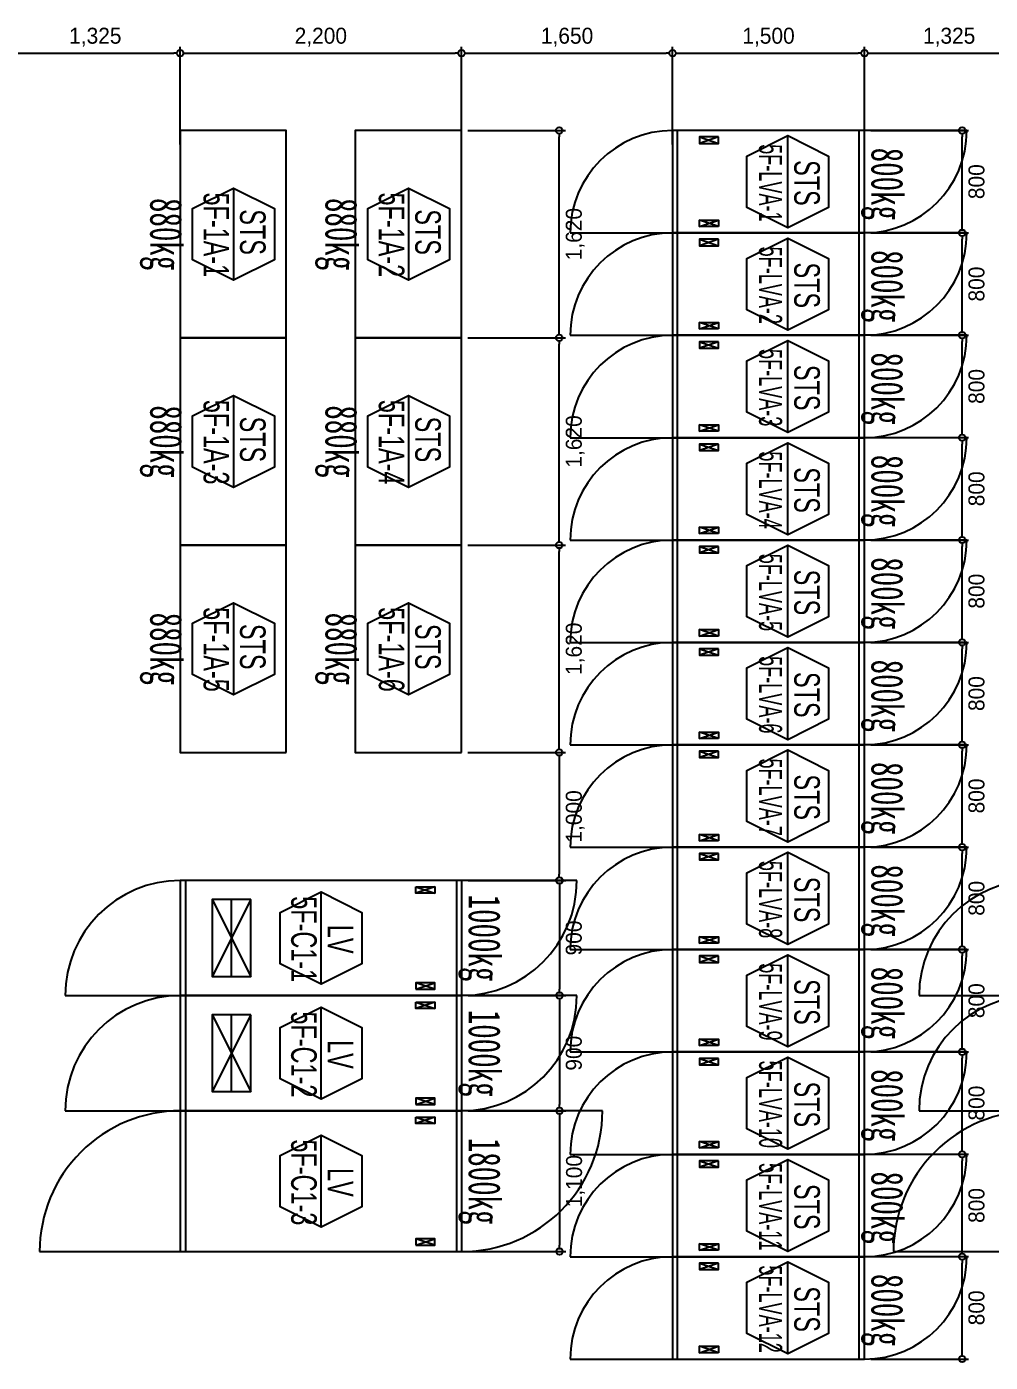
# Model space of a CAD drawing. Header units: millimetres. Extents: x 89978 to 501025, y -351975 to 837171.
# Drawn here: x 139180 to 146713, y 469998 to 480434 of the extents above; entities that cross this region are included whole.
import ezdxf
from ezdxf.enums import TextEntityAlignment as Align

# ---------------------------------------------------------------- set-up
doc = ezdxf.new("R2010")
doc.units = ezdxf.units.MM
doc.header["$LTSCALE"] = 150
doc.layers.get('Defpoints').update_dxf_attribs({"color": 150})
for name, color, linetype in [('------00 Switch Gear', 3, 'Continuous'), ('------00 Switch Gear_Number', 1, 'Continuous'), ('-----36 Dimension', 1, 'Continuous'), ('20251030_전기하중검토', 241, 'Continuous')]:
    doc.layers.add(name, color=color, linetype=linetype)
doc.layers.add('NOPLOT', color=191, linetype='Continuous', plot=False)
doc.styles.add('dd', font='')
doc.styles.add('ELEC', font='')
doc.styles.add('Gtx', font='')
doc.styles.get('dd').set_extended_font_data('DotumChe')
doc.styles.get('ELEC').set_extended_font_data('Dotum')
doc.styles.get('Gtx').set_extended_font_data('Dotum')
doc.dimstyles.new('ELEC', dxfattribs={"dimscale": 100, "dimtxt": 2, "dimasz": 1, "dimexe": 2, "dimexo": 1, "dimgap": 1, "dimtad": 1, "dimdec": 0, "dimrnd": 0.25, "dimzin": 9, "dimdsep": 32, "dimlunit": 6, "dimtxsty": 'ELEC', "dimblk": 'Z_DOT', "dimcen": 3, "dimclrd": 7, "dimclre": 7, "dimclrt": 3, "dimadec": 0, "dimazin": 0, "dimtfac": 1, "dimtdec": 0, "dimtix": 1, "dimtmove": 2, "dimatfit": 1, "dimfxl": 1, "dimarcsym": 0})

# ---------------------------------------------------------------- blocks, each defined once
blk = doc.blocks.new('_DOTBLANK')
at = {"color": 0, "linetype": 'ByBlock'}
blk.add_line((-0.5, 0), (-1, 0), dxfattribs=at)
blk.add_circle((0, 0), 0.5, dxfattribs=at)
blk = doc.blocks.new('*D942')
at = {"layer": '-----36 Dimension', "color": 0, "lineweight": -2, "transparency": 16777216}
for p, q in [((142579, 479517), (142579, 480277)), ((142629, 480227), (144179, 480227)), ((144229, 479514), (144229, 480277))]:
    blk.add_line(p, q, dxfattribs=at)
at = {"layer": 'Defpoints', "color": 0, "transparency": 16777216}
for p in [(144229, 480227), (142579, 479467), (144229, 479464, 0)]:
    blk.add_point(p, dxfattribs=at)
at = {"layer": '-----36 Dimension', "color": 0, "lineweight": -2, "transparency": 16777216, "xscale": 50, "yscale": 50, "zscale": 50, "rotation": 180}
blk.add_blockref('_DOTBLANK', (142579, 480227), dxfattribs=at)
at = {"layer": '-----36 Dimension', "color": 0, "lineweight": -2, "transparency": 16777216, "xscale": 50, "yscale": 50, "zscale": 50}
blk.add_blockref('_DOTBLANK', (144229, 480227), dxfattribs=at)
at = {"layer": '-----36 Dimension', "color": 0, "transparency": 16777216, "insert": (143404, 480352), "char_height": 125, "attachment_point": 5, "style": 'Gtx'}
blk.add_mtext('1,650', dxfattribs=at)
blk = doc.blocks.new('Z_DOT')
for p, q in [((-2, 0), (2, 0)), ((0, -2), (0, 2))]:
    blk.add_line(p, q)
for radius in [2.5, 1.25]:
    blk.add_circle((0, 0), radius)
blk = doc.blocks.new('*D943')
at = {"layer": '-----36 Dimension', "color": 0, "lineweight": -2, "transparency": 16777216}
for p, q in [((144229, 479517, 0), (144229, 480277, 0)), ((144279, 480227, 0), (145679, 480227, 0)), ((145729, 479514, 0), (145729, 480277, 0))]:
    blk.add_line(p, q, dxfattribs=at)
at = {"layer": 'Defpoints', "color": 0, "transparency": 16777216}
for p in [(145729, 480227, 0), (144229, 479467, 0), (145729, 479464, 0)]:
    blk.add_point(p, dxfattribs=at)
at = {"layer": '-----36 Dimension', "color": 0, "lineweight": -2, "transparency": 16777216, "xscale": 50, "yscale": 50, "zscale": 50, "rotation": 180}
blk.add_blockref('_DOTBLANK', (144229, 480227, 0), dxfattribs=at)
at = {"layer": '-----36 Dimension', "color": 0, "lineweight": -2, "transparency": 16777216, "xscale": 50, "yscale": 50, "zscale": 50}
blk.add_blockref('_DOTBLANK', (145729, 480227, 0), dxfattribs=at)
at = {"layer": '-----36 Dimension', "color": 0, "transparency": 16777216, "insert": (144979, 480352, 0), "char_height": 125, "attachment_point": 5, "style": 'Gtx'}
blk.add_mtext('1,500', dxfattribs=at)
blk = doc.blocks.new('*D946')
at = {"layer": '-----36 Dimension', "color": 0, "lineweight": -2, "transparency": 16777216}
for p, q in [((140379, 479517, 0), (140379, 480277, 0)), ((140429, 480227, 0), (142529, 480227, 0)), ((142579, 479514, 0), (142579, 480277, 0))]:
    blk.add_line(p, q, dxfattribs=at)
at = {"layer": 'Defpoints', "color": 0, "transparency": 16777216}
for p in [(142579, 480227, 0), (140379, 479467, 0), (142579, 479464, 0)]:
    blk.add_point(p, dxfattribs=at)
at = {"layer": '-----36 Dimension', "color": 0, "lineweight": -2, "transparency": 16777216, "xscale": 50, "yscale": 50, "zscale": 50, "rotation": 180}
blk.add_blockref('_DOTBLANK', (140379, 480227, 0), dxfattribs=at)
at = {"layer": '-----36 Dimension', "color": 0, "lineweight": -2, "transparency": 16777216, "xscale": 50, "yscale": 50, "zscale": 50}
blk.add_blockref('_DOTBLANK', (142579, 480227, 0), dxfattribs=at)
at = {"layer": '-----36 Dimension', "color": 0, "transparency": 16777216, "insert": (141479, 480352, 0), "char_height": 125, "attachment_point": 5, "style": 'Gtx'}
blk.add_mtext('2,200', dxfattribs=at)
blk = doc.blocks.new('*D947')
at = {"layer": '-----36 Dimension', "color": 0, "lineweight": -2, "transparency": 16777216}
for p, q in [((145729, 479517, 0), (145729, 480277, 0)), ((145779, 480227, 0), (147004, 480227, 0)), ((147054, 479514, 0), (147054, 480277, 0))]:
    blk.add_line(p, q, dxfattribs=at)
at = {"layer": 'Defpoints', "color": 0, "transparency": 16777216}
for p in [(147054, 480227, 0), (145729, 479467, 0), (147054, 479464, 0)]:
    blk.add_point(p, dxfattribs=at)
at = {"layer": '-----36 Dimension', "color": 0, "lineweight": -2, "transparency": 16777216, "xscale": 50, "yscale": 50, "zscale": 50, "rotation": 180}
blk.add_blockref('_DOTBLANK', (145729, 480227, 0), dxfattribs=at)
at = {"layer": '-----36 Dimension', "color": 0, "lineweight": -2, "transparency": 16777216, "xscale": 50, "yscale": 50, "zscale": 50}
blk.add_blockref('_DOTBLANK', (147054, 480227, 0), dxfattribs=at)
at = {"layer": '-----36 Dimension', "color": 0, "transparency": 16777216, "insert": (146391, 480352, 0), "char_height": 125, "attachment_point": 5, "style": 'Gtx'}
blk.add_mtext('1,325', dxfattribs=at)
blk = doc.blocks.new('STS-R')
blk.add_lwpolyline([(886994, -128588), (888614, -128588), (888614, -129418), (886994, -129418), (886994, -128588)])
blk = doc.blocks.new('*D948')
at = {"layer": '-----36 Dimension', "color": 0, "lineweight": -2, "transparency": 16777216}
for p, q in [((142629, 479623), (143393, 479623)), ((143343, 478053), (143343, 479573)), ((142627, 478003), (143393, 478003))]:
    blk.add_line(p, q, dxfattribs=at)
at = {"layer": 'Defpoints', "color": 0, "transparency": 16777216}
for p in [(142579, 479623, 0), (143343, 479623), (142577, 478003, 0)]:
    blk.add_point(p, dxfattribs=at)
at = {"layer": '-----36 Dimension', "color": 0, "lineweight": -2, "transparency": 16777216, "xscale": 50, "yscale": 50, "zscale": 50}
for p, rotation in [((143343, 479623), 90), ((143343, 478003), 270)]:
    blk.add_blockref('_DOTBLANK', p, dxfattribs=dict(at, rotation=rotation))
at = {"layer": '-----36 Dimension', "color": 0, "transparency": 16777216, "insert": (143468, 478813), "char_height": 125, "attachment_point": 5, "rotation": 90, "style": 'Gtx'}
blk.add_mtext('1,620', dxfattribs=at)
blk = doc.blocks.new('*D949')
at = {"layer": '-----36 Dimension', "color": 0, "lineweight": -2, "transparency": 16777216}
for p, q in [((142629, 478003), (143393, 478003)), ((143343, 476433), (143343, 477953)), ((142627, 476383), (143393, 476383))]:
    blk.add_line(p, q, dxfattribs=at)
at = {"layer": 'Defpoints', "color": 0, "transparency": 16777216}
for p in [(142579, 478003, 0), (143343, 478003), (142577, 476383, 0)]:
    blk.add_point(p, dxfattribs=at)
at = {"layer": '-----36 Dimension', "color": 0, "lineweight": -2, "transparency": 16777216, "xscale": 50, "yscale": 50, "zscale": 50}
for p, rotation in [((143343, 478003), 90), ((143343, 476383), 270)]:
    blk.add_blockref('_DOTBLANK', p, dxfattribs=dict(at, rotation=rotation))
at = {"layer": '-----36 Dimension', "color": 0, "transparency": 16777216, "insert": (143468, 477193), "char_height": 125, "attachment_point": 5, "rotation": 90, "style": 'Gtx'}
blk.add_mtext('1,620', dxfattribs=at)
blk = doc.blocks.new('*D950')
at = {"layer": '-----36 Dimension', "color": 0, "lineweight": -2, "transparency": 16777216}
for p, q in [((142629, 476383), (143393, 476383)), ((143343, 474813), (143343, 476333)), ((142627, 474763), (143393, 474763))]:
    blk.add_line(p, q, dxfattribs=at)
at = {"layer": 'Defpoints', "color": 0, "transparency": 16777216}
for p in [(142579, 476383, 0), (143343, 476383), (142577, 474763, 0)]:
    blk.add_point(p, dxfattribs=at)
at = {"layer": '-----36 Dimension', "color": 0, "lineweight": -2, "transparency": 16777216, "xscale": 50, "yscale": 50, "zscale": 50}
for p, rotation in [((143343, 476383), 90), ((143343, 474763), 270)]:
    blk.add_blockref('_DOTBLANK', p, dxfattribs=dict(at, rotation=rotation))
at = {"layer": '-----36 Dimension', "color": 0, "transparency": 16777216, "insert": (143468, 475573), "char_height": 125, "attachment_point": 5, "rotation": 90, "style": 'Gtx'}
blk.add_mtext('1,620', dxfattribs=at)
blk = doc.blocks.new('*D952')
at = {"layer": '-----36 Dimension', "color": 0, "lineweight": -2, "transparency": 16777216}
for p, q in [((139054, 479517, 0), (139054, 480277, 0)), ((139104, 480227, 0), (140329, 480227, 0)), ((140379, 479514, 0), (140379, 480277, 0))]:
    blk.add_line(p, q, dxfattribs=at)
at = {"layer": 'Defpoints', "color": 0, "transparency": 16777216}
for p in [(140379, 480227, 0), (139054, 479467, 0), (140379, 479464)]:
    blk.add_point(p, dxfattribs=at)
at = {"layer": '-----36 Dimension', "color": 0, "lineweight": -2, "transparency": 16777216, "xscale": 50, "yscale": 50, "zscale": 50, "rotation": 180}
blk.add_blockref('_DOTBLANK', (139054, 480227, 0), dxfattribs=at)
at = {"layer": '-----36 Dimension', "color": 0, "lineweight": -2, "transparency": 16777216, "xscale": 50, "yscale": 50, "zscale": 50}
blk.add_blockref('_DOTBLANK', (140379, 480227, 0), dxfattribs=at)
at = {"layer": '-----36 Dimension', "color": 0, "transparency": 16777216, "insert": (139716, 480352, 0), "char_height": 125, "attachment_point": 5, "style": 'Gtx'}
blk.add_mtext('1,325', dxfattribs=at)
blk = doc.blocks.new('800x1200')
at = {"layer": '------00 Switch Gear'}
for p, q in [((-1460, 0), (-1460, 800)), ((-1290, 750), (-1140, 700)), ((-1140, 750), (-1290, 700)), ((800, 800), (-42, 800)), ((-40, 0), (-40, 800)), ((-2300, 0), (-1458, 0)), ((-1290, 50), (-1140, 100)), ((-1140, 50), (-1290, 100))]:
    blk.add_line(p, q, dxfattribs=at)
for points in [[(0, 0), (0, 800), (-1500, 800), (-1500, 0)], [(-1140, 750), (-1290, 750), (-1290, 700), (-1140, 700)], [(-1140, 50), (-1290, 50), (-1290, 100), (-1140, 100)]]:
    blk.add_lwpolyline(points, close=True, dxfattribs=at)
for centre, start, end in [((-1500, 0), 90, 180), ((0, 800), 270, 0)]:
    blk.add_arc(centre, 800, start, end, dxfattribs=at)
blk = doc.blocks.new('1100x2200')
at = {"layer": '------00 Switch Gear'}
for p, q in [((-2160, 0), (-2160, 1100)), ((-1990, 1050), (-1840, 1000)), ((-1840, 1050), (-1990, 1000)), ((1100, 1100), (-42, 1100)), ((-40, 0), (-40, 1100)), ((-3300, 0), (-2158, 0)), ((-1990, 50), (-1840, 100)), ((-1840, 50), (-1990, 100))]:
    blk.add_line(p, q, dxfattribs=at)
at = {"layer": '------00 Switch Gear', "elevation": 0}
for points in [[(0, 0), (0, 1100), (-2200, 1100), (-2200, 0)], [(-1840, 1050), (-1990, 1050), (-1990, 1000), (-1840, 1000)], [(-1840, 50), (-1990, 50), (-1990, 100), (-1840, 100)]]:
    blk.add_lwpolyline(points, close=True, dxfattribs=at)
at = {"layer": '------00 Switch Gear'}
for centre, start, end in [((-2200, 0), 90, 180), ((0, 1100), 270, 0)]:
    blk.add_arc(centre, 1100, start, end, dxfattribs=at)
blk = doc.blocks.new('900x2200')
at = {"layer": '------00 Switch Gear'}
for p, q in [((-2160, 900), (-2160, 0)), ((-210, 850), (-360, 800)), ((-360, 850), (-210, 800)), ((900, 900), (-42, 900)), ((-40, 900), (-40, 0)), ((-3100, 0), (-2158, 0)), ((-210, 50), (-360, 100)), ((-360, 50), (-210, 100))]:
    blk.add_line(p, q, dxfattribs=at)
for points in [[(-2200, 900), (-2200, 0), (0, 0), (0, 900)], [(-360, 850), (-210, 850), (-210, 800), (-360, 800)], [(-360, 50), (-210, 50), (-210, 100), (-360, 100)]]:
    blk.add_lwpolyline(points, close=True, dxfattribs=at)
for centre, start, end in [((-2200, 0), 90, 180), ((0, 900), 270, 0)]:
    blk.add_arc(centre, 900, start, end, dxfattribs=at)
blk = doc.blocks.new('*D1138')
at = {"layer": '-----36 Dimension', "color": 0, "lineweight": -2, "transparency": 16777216}
for p, q in [((145779, 479623), (146543, 479623)), ((146493, 478873), (146493, 479573)), ((145779, 478823), (146543, 478823))]:
    blk.add_line(p, q, dxfattribs=at)
at = {"layer": 'Defpoints', "color": 0, "transparency": 16777216}
for p in [(145729, 479623, 0), (146493, 479623), (145729, 478823, 0)]:
    blk.add_point(p, dxfattribs=at)
at = {"layer": '-----36 Dimension', "color": 0, "lineweight": -2, "transparency": 16777216, "xscale": 50, "yscale": 50, "zscale": 50}
for p, rotation in [((146493, 479623), 90), ((146493, 478823), 270)]:
    blk.add_blockref('_DOTBLANK', p, dxfattribs=dict(at, rotation=rotation))
at = {"layer": '-----36 Dimension', "color": 0, "transparency": 16777216, "insert": (146605, 479223), "char_height": 125, "attachment_point": 5, "rotation": 90, "style": 'Gtx'}
blk.add_mtext('800', dxfattribs=at)
blk = doc.blocks.new('*D1139')
at = {"layer": '-----36 Dimension', "color": 0, "lineweight": -2, "transparency": 16777216}
for p, q in [((145779, 478823), (146543, 478823)), ((146493, 478073), (146493, 478773)), ((145779, 478023), (146543, 478023))]:
    blk.add_line(p, q, dxfattribs=at)
at = {"layer": 'Defpoints', "color": 0, "transparency": 16777216}
for p in [(145729, 478823, 0), (146493, 478823), (145729, 478023, 0)]:
    blk.add_point(p, dxfattribs=at)
at = {"layer": '-----36 Dimension', "color": 0, "lineweight": -2, "transparency": 16777216, "xscale": 50, "yscale": 50, "zscale": 50}
for p, rotation in [((146493, 478823), 90), ((146493, 478023), 270)]:
    blk.add_blockref('_DOTBLANK', p, dxfattribs=dict(at, rotation=rotation))
at = {"layer": '-----36 Dimension', "color": 0, "transparency": 16777216, "insert": (146605, 478423), "char_height": 125, "attachment_point": 5, "rotation": 90, "style": 'Gtx'}
blk.add_mtext('800', dxfattribs=at)
blk = doc.blocks.new('*D1140')
at = {"layer": '-----36 Dimension', "color": 0, "lineweight": -2, "transparency": 16777216}
for p, q in [((145779, 478023), (146543, 478023)), ((146493, 477273), (146493, 477973)), ((145779, 477223), (146543, 477223))]:
    blk.add_line(p, q, dxfattribs=at)
at = {"layer": 'Defpoints', "color": 0, "transparency": 16777216}
for p in [(145729, 478023, 0), (146493, 478023), (145729, 477223, 0)]:
    blk.add_point(p, dxfattribs=at)
at = {"layer": '-----36 Dimension', "color": 0, "lineweight": -2, "transparency": 16777216, "xscale": 50, "yscale": 50, "zscale": 50}
for p, rotation in [((146493, 478023), 90), ((146493, 477223), 270)]:
    blk.add_blockref('_DOTBLANK', p, dxfattribs=dict(at, rotation=rotation))
at = {"layer": '-----36 Dimension', "color": 0, "transparency": 16777216, "insert": (146605, 477623), "char_height": 125, "attachment_point": 5, "rotation": 90, "style": 'Gtx'}
blk.add_mtext('800', dxfattribs=at)
blk = doc.blocks.new('*D1141')
at = {"layer": '-----36 Dimension', "color": 0, "lineweight": -2, "transparency": 16777216}
for p, q in [((145779, 477223), (146543, 477223)), ((146493, 476473), (146493, 477173)), ((145779, 476423), (146543, 476423))]:
    blk.add_line(p, q, dxfattribs=at)
at = {"layer": 'Defpoints', "color": 0, "transparency": 16777216}
for p in [(145729, 477223, 0), (146493, 477223), (145729, 476423, 0)]:
    blk.add_point(p, dxfattribs=at)
at = {"layer": '-----36 Dimension', "color": 0, "lineweight": -2, "transparency": 16777216, "xscale": 50, "yscale": 50, "zscale": 50}
for p, rotation in [((146493, 477223), 90), ((146493, 476423), 270)]:
    blk.add_blockref('_DOTBLANK', p, dxfattribs=dict(at, rotation=rotation))
at = {"layer": '-----36 Dimension', "color": 0, "transparency": 16777216, "insert": (146605, 476823), "char_height": 125, "attachment_point": 5, "rotation": 90, "style": 'Gtx'}
blk.add_mtext('800', dxfattribs=at)
blk = doc.blocks.new('*D1142')
at = {"layer": '-----36 Dimension', "color": 0, "lineweight": -2, "transparency": 16777216}
for p, q in [((145779, 476423), (146543, 476423)), ((146493, 475673), (146493, 476373)), ((145779, 475623), (146543, 475623))]:
    blk.add_line(p, q, dxfattribs=at)
at = {"layer": 'Defpoints', "color": 0, "transparency": 16777216}
for p in [(145729, 476423, 0), (146493, 476423), (145729, 475623, 0)]:
    blk.add_point(p, dxfattribs=at)
at = {"layer": '-----36 Dimension', "color": 0, "lineweight": -2, "transparency": 16777216, "xscale": 50, "yscale": 50, "zscale": 50}
for p, rotation in [((146493, 476423), 90), ((146493, 475623), 270)]:
    blk.add_blockref('_DOTBLANK', p, dxfattribs=dict(at, rotation=rotation))
at = {"layer": '-----36 Dimension', "color": 0, "transparency": 16777216, "insert": (146605, 476023), "char_height": 125, "attachment_point": 5, "rotation": 90, "style": 'Gtx'}
blk.add_mtext('800', dxfattribs=at)
blk = doc.blocks.new('*D1143')
at = {"layer": '-----36 Dimension', "color": 0, "lineweight": -2, "transparency": 16777216}
for p, q in [((145779, 475623), (146543, 475623)), ((146493, 474873), (146493, 475573)), ((145779, 474823), (146543, 474823))]:
    blk.add_line(p, q, dxfattribs=at)
at = {"layer": 'Defpoints', "color": 0, "transparency": 16777216}
for p in [(145729, 475623, 0), (146493, 475623), (145729, 474823, 0)]:
    blk.add_point(p, dxfattribs=at)
at = {"layer": '-----36 Dimension', "color": 0, "lineweight": -2, "transparency": 16777216, "xscale": 50, "yscale": 50, "zscale": 50}
for p, rotation in [((146493, 475623), 90), ((146493, 474823), 270)]:
    blk.add_blockref('_DOTBLANK', p, dxfattribs=dict(at, rotation=rotation))
at = {"layer": '-----36 Dimension', "color": 0, "transparency": 16777216, "insert": (146605, 475223), "char_height": 125, "attachment_point": 5, "rotation": 90, "style": 'Gtx'}
blk.add_mtext('800', dxfattribs=at)
blk = doc.blocks.new('*D1144')
at = {"layer": '-----36 Dimension', "color": 0, "lineweight": -2, "transparency": 16777216}
for p, q in [((145779, 474823), (146543, 474823)), ((146493, 474073), (146493, 474773)), ((145779, 474023), (146543, 474023))]:
    blk.add_line(p, q, dxfattribs=at)
at = {"layer": 'Defpoints', "color": 0, "transparency": 16777216}
for p in [(145729, 474823, 0), (146493, 474823), (145729, 474023, 0)]:
    blk.add_point(p, dxfattribs=at)
at = {"layer": '-----36 Dimension', "color": 0, "lineweight": -2, "transparency": 16777216, "xscale": 50, "yscale": 50, "zscale": 50}
for p, rotation in [((146493, 474823), 90), ((146493, 474023), 270)]:
    blk.add_blockref('_DOTBLANK', p, dxfattribs=dict(at, rotation=rotation))
at = {"layer": '-----36 Dimension', "color": 0, "transparency": 16777216, "insert": (146605, 474423), "char_height": 125, "attachment_point": 5, "rotation": 90, "style": 'Gtx'}
blk.add_mtext('800', dxfattribs=at)
blk = doc.blocks.new('*D1145')
at = {"layer": '-----36 Dimension', "color": 0, "lineweight": -2, "transparency": 16777216}
for p, q in [((145779, 474023), (146543, 474023)), ((146493, 473273), (146493, 473973)), ((145779, 473223), (146543, 473223))]:
    blk.add_line(p, q, dxfattribs=at)
at = {"layer": 'Defpoints', "color": 0, "transparency": 16777216}
for p in [(145729, 474023, 0), (146493, 474023), (145729, 473223, 0)]:
    blk.add_point(p, dxfattribs=at)
at = {"layer": '-----36 Dimension', "color": 0, "lineweight": -2, "transparency": 16777216, "xscale": 50, "yscale": 50, "zscale": 50}
for p, rotation in [((146493, 474023), 90), ((146493, 473223), 270)]:
    blk.add_blockref('_DOTBLANK', p, dxfattribs=dict(at, rotation=rotation))
at = {"layer": '-----36 Dimension', "color": 0, "transparency": 16777216, "insert": (146605, 473623), "char_height": 125, "attachment_point": 5, "rotation": 90, "style": 'Gtx'}
blk.add_mtext('800', dxfattribs=at)
blk = doc.blocks.new('*D1146')
at = {"layer": '-----36 Dimension', "color": 0, "lineweight": -2, "transparency": 16777216}
for p, q in [((145779, 473223), (146543, 473223)), ((146493, 472473), (146493, 473173)), ((145779, 472423), (146543, 472423))]:
    blk.add_line(p, q, dxfattribs=at)
at = {"layer": 'Defpoints', "color": 0, "transparency": 16777216}
for p in [(145729, 473223, 0), (146493, 473223), (145729, 472423, 0)]:
    blk.add_point(p, dxfattribs=at)
at = {"layer": '-----36 Dimension', "color": 0, "lineweight": -2, "transparency": 16777216, "xscale": 50, "yscale": 50, "zscale": 50}
for p, rotation in [((146493, 473223), 90), ((146493, 472423), 270)]:
    blk.add_blockref('_DOTBLANK', p, dxfattribs=dict(at, rotation=rotation))
at = {"layer": '-----36 Dimension', "color": 0, "transparency": 16777216, "insert": (146605, 472823), "char_height": 125, "attachment_point": 5, "rotation": 90, "style": 'Gtx'}
blk.add_mtext('800', dxfattribs=at)
blk = doc.blocks.new('*D1147')
at = {"layer": '-----36 Dimension', "color": 0, "lineweight": -2, "transparency": 16777216}
for p, q in [((145779, 472423), (146543, 472423)), ((146493, 471673), (146493, 472373)), ((145779, 471623), (146543, 471623))]:
    blk.add_line(p, q, dxfattribs=at)
at = {"layer": 'Defpoints', "color": 0, "transparency": 16777216}
for p in [(145729, 472423, 0), (146493, 472423), (145729, 471623, 0)]:
    blk.add_point(p, dxfattribs=at)
at = {"layer": '-----36 Dimension', "color": 0, "lineweight": -2, "transparency": 16777216, "xscale": 50, "yscale": 50, "zscale": 50}
for p, rotation in [((146493, 472423), 90), ((146493, 471623), 270)]:
    blk.add_blockref('_DOTBLANK', p, dxfattribs=dict(at, rotation=rotation))
at = {"layer": '-----36 Dimension', "color": 0, "transparency": 16777216, "insert": (146605, 472023), "char_height": 125, "attachment_point": 5, "rotation": 90, "style": 'Gtx'}
blk.add_mtext('800', dxfattribs=at)
blk = doc.blocks.new('*D1148')
at = {"layer": '-----36 Dimension', "color": 0, "lineweight": -2, "transparency": 16777216}
for p, q in [((145779, 471623), (146543, 471623)), ((146493, 470873), (146493, 471573)), ((145779, 470823), (146543, 470823))]:
    blk.add_line(p, q, dxfattribs=at)
at = {"layer": 'Defpoints', "color": 0, "transparency": 16777216}
for p in [(145729, 471623, 0), (146493, 471623), (145729, 470823, 0)]:
    blk.add_point(p, dxfattribs=at)
at = {"layer": '-----36 Dimension', "color": 0, "lineweight": -2, "transparency": 16777216, "xscale": 50, "yscale": 50, "zscale": 50}
for p, rotation in [((146493, 471623), 90), ((146493, 470823), 270)]:
    blk.add_blockref('_DOTBLANK', p, dxfattribs=dict(at, rotation=rotation))
at = {"layer": '-----36 Dimension', "color": 0, "transparency": 16777216, "insert": (146605, 471223), "char_height": 125, "attachment_point": 5, "rotation": 90, "style": 'Gtx'}
blk.add_mtext('800', dxfattribs=at)
blk = doc.blocks.new('*D1149')
at = {"layer": '-----36 Dimension', "color": 0, "lineweight": -2, "transparency": 16777216}
for p, q in [((145779, 470823), (146543, 470823)), ((146493, 470073), (146493, 470773)), ((145779, 470023), (146543, 470023))]:
    blk.add_line(p, q, dxfattribs=at)
at = {"layer": 'Defpoints', "color": 0, "transparency": 16777216}
for p in [(145729, 470823, 0), (146493, 470823), (145729, 470023, 0)]:
    blk.add_point(p, dxfattribs=at)
at = {"layer": '-----36 Dimension', "color": 0, "lineweight": -2, "transparency": 16777216, "xscale": 50, "yscale": 50, "zscale": 50}
for p, rotation in [((146493, 470823), 90), ((146493, 470023), 270)]:
    blk.add_blockref('_DOTBLANK', p, dxfattribs=dict(at, rotation=rotation))
at = {"layer": '-----36 Dimension', "color": 0, "transparency": 16777216, "insert": (146605, 470423), "char_height": 125, "attachment_point": 5, "rotation": 90, "style": 'Gtx'}
blk.add_mtext('800', dxfattribs=at)
blk = doc.blocks.new('*D1025')
at = {"layer": '-----36 Dimension', "color": 0, "lineweight": -2, "transparency": 16777216}
for p, q in [((142631, 473763), (143395, 473763)), ((143345, 473713), (143345, 472913)), ((142631, 472863), (143395, 472863))]:
    blk.add_line(p, q, dxfattribs=at)
at = {"layer": 'Defpoints', "color": 0, "transparency": 16777216}
for p in [(142581, 473763, 0), (142581, 472863, 0), (143345, 472863)]:
    blk.add_point(p, dxfattribs=at)
at = {"layer": '-----36 Dimension', "color": 0, "lineweight": -2, "transparency": 16777216, "xscale": 50, "yscale": 50, "zscale": 50}
for p, rotation in [((143345, 473763), 90), ((143345, 472863), 270)]:
    blk.add_blockref('_DOTBLANK', p, dxfattribs=dict(at, rotation=rotation))
at = {"layer": '-----36 Dimension', "color": 0, "transparency": 16777216, "insert": (143457, 473313), "char_height": 125, "attachment_point": 5, "rotation": 90, "style": 'Gtx'}
blk.add_mtext('900', dxfattribs=at)
blk = doc.blocks.new('*D1026')
at = {"layer": '-----36 Dimension', "color": 0, "lineweight": -2, "transparency": 16777216}
for p, q in [((142631, 472863), (143395, 472863)), ((143345, 472813), (143345, 472013)), ((142631, 471963), (143395, 471963))]:
    blk.add_line(p, q, dxfattribs=at)
at = {"layer": 'Defpoints', "color": 0, "transparency": 16777216}
for p in [(142581, 472863, 0), (142581, 471963, 0), (143345, 471963)]:
    blk.add_point(p, dxfattribs=at)
at = {"layer": '-----36 Dimension', "color": 0, "lineweight": -2, "transparency": 16777216, "xscale": 50, "yscale": 50, "zscale": 50}
for p, rotation in [((143345, 472863), 90), ((143345, 471963), 270)]:
    blk.add_blockref('_DOTBLANK', p, dxfattribs=dict(at, rotation=rotation))
at = {"layer": '-----36 Dimension', "color": 0, "transparency": 16777216, "insert": (143457, 472413), "char_height": 125, "attachment_point": 5, "rotation": 90, "style": 'Gtx'}
blk.add_mtext('900', dxfattribs=at)
blk = doc.blocks.new('*D1027')
at = {"layer": '-----36 Dimension', "color": 0, "lineweight": -2, "transparency": 16777216}
for p, q in [((142631, 471963), (143395, 471963)), ((143345, 471913), (143345, 470913)), ((142631, 470863), (143395, 470863))]:
    blk.add_line(p, q, dxfattribs=at)
at = {"layer": 'Defpoints', "color": 0, "transparency": 16777216}
for p in [(142581, 471963, 0), (142581, 470863, 0), (143345, 470863)]:
    blk.add_point(p, dxfattribs=at)
at = {"layer": '-----36 Dimension', "color": 0, "lineweight": -2, "transparency": 16777216, "xscale": 50, "yscale": 50, "zscale": 50}
for p, rotation in [((143345, 471963), 90), ((143345, 470863), 270)]:
    blk.add_blockref('_DOTBLANK', p, dxfattribs=dict(at, rotation=rotation))
at = {"layer": '-----36 Dimension', "color": 0, "transparency": 16777216, "insert": (143470, 471413), "char_height": 125, "attachment_point": 5, "rotation": 90, "style": 'Gtx'}
blk.add_mtext('1,100', dxfattribs=at)
blk = doc.blocks.new('*D1229')
at = {"layer": '-----36 Dimension', "color": 0, "lineweight": -2, "transparency": 16777216}
for p, q in [((142627, 474763), (143393, 474763)), ((143343, 474713), (143343, 473813)), ((142631, 473763), (143393, 473763))]:
    blk.add_line(p, q, dxfattribs=at)
at = {"layer": 'Defpoints', "color": 0, "transparency": 16777216}
for p in [(142577, 474763, 0), (142581, 473763, 0), (143343, 473763)]:
    blk.add_point(p, dxfattribs=at)
at = {"layer": '-----36 Dimension', "color": 0, "lineweight": -2, "transparency": 16777216, "xscale": 50, "yscale": 50, "zscale": 50}
for p, rotation in [((143343, 474763), 90), ((143343, 473763), 270)]:
    blk.add_blockref('_DOTBLANK', p, dxfattribs=dict(at, rotation=rotation))
at = {"layer": '-----36 Dimension', "color": 0, "transparency": 16777216, "insert": (143468, 474263), "char_height": 125, "attachment_point": 5, "rotation": 90, "style": 'Gtx'}
blk.add_mtext('1,000', dxfattribs=at)

msp = doc.modelspace()

# ---------------------------------------------------------------- linework, layer by layer
at = {"layer": '------00 Switch Gear_Number', "elevation": 0}
for points in [[(145128.6, 478862.6), (145128.6, 479582.6), (145448.6, 479423), (145448.6, 479022.3), (145128.6, 478862.6), (144808.6, 479022.3), (144808.6, 479423), (145128.6, 479582.6)], [(145128.6, 478062.6), (145128.6, 478782.6), (145448.6, 478623), (145448.6, 478222.3), (145128.6, 478062.6), (144808.6, 478222.3), (144808.6, 478623), (145128.6, 478782.6)], [(145128.6, 477262.6), (145128.6, 477982.6), (145448.6, 477823), (145448.6, 477422.3), (145128.6, 477262.6), (144808.6, 477422.3), (144808.6, 477823), (145128.6, 477982.6)], [(145128.6, 476462.6), (145128.6, 477182.6), (145448.6, 477023), (145448.6, 476622.3), (145128.6, 476462.6), (144808.6, 476622.3), (144808.6, 477023), (145128.6, 477182.6)], [(145128.6, 475662.6), (145128.6, 476382.6), (145448.6, 476223), (145448.6, 475822.3), (145128.6, 475662.6), (144808.6, 475822.3), (144808.6, 476223), (145128.6, 476382.6)], [(145128.6, 474862.6), (145128.6, 475582.6), (145448.6, 475423), (145448.6, 475022.3), (145128.6, 474862.6), (144808.6, 475022.3), (144808.6, 475423), (145128.6, 475582.6)], [(145128.6, 474062.6), (145128.6, 474782.6), (145448.6, 474623), (145448.6, 474222.3), (145128.6, 474062.6), (144808.6, 474222.3), (144808.6, 474623), (145128.6, 474782.6)], [(145128.6, 473262.6), (145128.6, 473982.6), (145448.6, 473823), (145448.6, 473422.3), (145128.6, 473262.6), (144808.6, 473422.3), (144808.6, 473823), (145128.6, 473982.6)], [(141480.6, 472952.6), (141480.6, 473672.6), (141800.6, 473513), (141800.6, 473112.3), (141480.6, 472952.6), (141160.6, 473112.3), (141160.6, 473513), (141480.6, 473672.6)], [(145128.8, 472462.6), (145128.8, 473182.6), (145448.8, 473023), (145448.8, 472622.3), (145128.8, 472462.6), (144808.8, 472622.3), (144808.8, 473023), (145128.8, 473182.6)], [(141480.6, 472052.6), (141480.6, 472772.6), (141800.6, 472613), (141800.6, 472212.3), (141480.6, 472052.6), (141160.6, 472212.3), (141160.6, 472613), (141480.6, 472772.6)], [(145128.8, 471662.6), (145128.8, 472382.6), (145448.8, 472223), (145448.8, 471822.3), (145128.8, 471662.6), (144808.8, 471822.3), (144808.8, 472223), (145128.8, 472382.6)], [(141480.6, 471052.6), (141480.6, 471772.6), (141800.6, 471613), (141800.6, 471212.3), (141480.6, 471052.6), (141160.6, 471212.3), (141160.6, 471613), (141480.6, 471772.6)], [(145128.8, 470862.6), (145128.8, 471582.6), (145448.8, 471423), (145448.8, 471022.3), (145128.8, 470862.6), (144808.8, 471022.3), (144808.8, 471423), (145128.8, 471582.6)], [(145128.8, 470062.6), (145128.8, 470782.6), (145448.8, 470623), (145448.8, 470222.3), (145128.8, 470062.6), (144808.8, 470222.3), (144808.8, 470623), (145128.8, 470782.6)]]:
    msp.add_lwpolyline(points, dxfattribs=at)
at = {"layer": '------00 Switch Gear_Number', "color": 1, "elevation": 0}
for points in [[(140795.6, 479172.6), (140795.6, 478452.6), (140475.6, 478612.3), (140475.6, 479013), (140795.6, 479172.6), (141115.6, 479013), (141115.6, 478612.3), (140795.6, 478452.6)], [(142165.6, 479172.6), (142165.6, 478452.6), (141845.6, 478612.3), (141845.6, 479013), (142165.6, 479172.6), (142485.6, 479013), (142485.6, 478612.3), (142165.6, 478452.6)], [(140795.6, 477552.6), (140795.6, 476832.6), (140475.6, 476992.3), (140475.6, 477393), (140795.6, 477552.6), (141115.6, 477393), (141115.6, 476992.3), (140795.6, 476832.6)], [(142165.6, 477552.6), (142165.6, 476832.6), (141845.6, 476992.3), (141845.6, 477393), (142165.6, 477552.6), (142485.6, 477393), (142485.6, 476992.3), (142165.6, 476832.6)], [(140795.6, 475932.6), (140795.6, 475212.6), (140475.6, 475372.3), (140475.6, 475773), (140795.6, 475932.6), (141115.6, 475773), (141115.6, 475372.3), (140795.6, 475212.6)], [(142165.6, 475932.6), (142165.6, 475212.6), (141845.6, 475372.3), (141845.6, 475773), (142165.6, 475932.6), (142485.6, 475773), (142485.6, 475372.3), (142165.6, 475212.6)]]:
    msp.add_lwpolyline(points, dxfattribs=at)
at = {"layer": 'NOPLOT'}
for p, q in [((140930.6, 473612.6, 0), (140630.6, 473012.6, 0)), ((140630.6, 473612.6, 0), (140930.6, 473012.6, 0)), ((140780.6, 473012.6, 0), (140780.6, 473612.6, 0)), ((140930.6, 472712.6, 0), (140630.6, 472112.6, 0)), ((140630.6, 472712.6, 0), (140930.6, 472112.6, 0)), ((140780.6, 472112.6, 0), (140780.6, 472712.6, 0))]:
    msp.add_line(p, q, dxfattribs=at)
at = {"layer": 'NOPLOT', "elevation": 0}
for points in [[(140930.6, 473612.6), (140630.6, 473612.6), (140630.6, 473012.6), (140930.6, 473012.6)], [(140930.6, 472712.6), (140630.6, 472712.6), (140630.6, 472112.6), (140930.6, 472112.6)]]:
    msp.add_lwpolyline(points, close=True, dxfattribs=at)

# ---------------------------------------------------------------- block references
at = {"layer": '------00 Switch Gear', "xscale": -1, "rotation": 270}
for p in [(269796.6, -408991.1, 0), (271166.6, -408991.1, 0), (269796.6, -410611.1, 0), (271166.6, -410611.1, 0), (269796.6, -412231.1, 0), (271166.6, -412231.1, 0)]:
    msp.add_blockref('STS-R', p, dxfattribs=at)
at = {"layer": '------00 Switch Gear'}
for name, p in [('800x1200', (145728.6, 478822.6, 0)), ('800x1200', (145728.6, 478022.6, 0)), ('800x1200', (145728.6, 477222.6, 0)), ('800x1200', (145728.6, 476422.6, 0)), ('800x1200', (145728.6, 475622.6, 0)), ('800x1200', (145728.6, 474822.6, 0)), ('800x1200', (145728.6, 474022.6, 0)), ('800x1200', (145728.6, 473222.6, 0)), ('900x2200', (142580.6, 472862.6, 0)), ('900x2200', (149255.6, 472862.6, 0)), ('800x1200', (145728.6, 472422.6, 0)), ('900x2200', (142580.6, 471962.6, 0)), ('900x2200', (149255.6, 471962.6, 0)), ('800x1200', (145728.6, 471622.6, 0)), ('800x1200', (145728.6, 470822.6, 0)), ('800x1200', (145728.6, 470022.6, 0))]:
    msp.add_blockref(name, p, dxfattribs=at)
at = {"layer": '------00 Switch Gear', "rotation": 180}
for p in [(140380.6, 471962.6, 0), (147055.6, 471962.6, 0)]:
    msp.add_blockref('1100x2200', p, dxfattribs=at)

# ---------------------------------------------------------------- texts
at = {"layer": '------00 Switch Gear_Number', "color": 0, "style": 'ELEC'}
for s, height, width, p in [('5F-LVA-1', 180, 0.6, (144995.1, 479213.4, 0)), ('STS', 200, 0.7, (145279.8, 479213.4, 0)), ('5F-1A-1', 200, 0.7, (140662.1, 478807.6, 0)), ('5F-1A-2', 200, 0.7, (142032.1, 478807.6, 0)), ('STS', 200, 0.7, (140946.8, 478829, 0)), ('STS', 200, 0.7, (142316.8, 478829, 0)), ('5F-LVA-2', 180, 0.6, (144995.1, 478413.4, 0)), ('STS', 200, 0.7, (145279.8, 478413.4, 0)), ('5F-LVA-3', 180, 0.6, (144995.1, 477613.4, 0)), ('STS', 200, 0.7, (145279.8, 477613.4, 0)), ('5F-1A-3', 200, 0.7, (140662.1, 477187.6, 0)), ('5F-1A-4', 200, 0.7, (142032.1, 477187.6, 0)), ('STS', 200, 0.7, (140946.8, 477209, 0)), ('STS', 200, 0.7, (142316.8, 477209, 0)), ('5F-LVA-4', 180, 0.6, (144995.1, 476813.4, 0)), ('STS', 200, 0.7, (145279.8, 476813.4, 0)), ('5F-LVA-5', 180, 0.6, (144995.1, 476013.4, 0)), ('STS', 200, 0.7, (145279.8, 476013.4, 0)), ('5F-1A-5', 200, 0.7, (140662.1, 475567.6, 0)), ('5F-1A-6', 200, 0.7, (142032.1, 475567.6, 0)), ('STS', 200, 0.7, (140946.8, 475589, 0)), ('STS', 200, 0.7, (142316.8, 475589, 0)), ('5F-LVA-6', 180, 0.6, (144995.1, 475213.4, 0)), ('STS', 200, 0.7, (145279.8, 475213.4, 0)), ('5F-LVA-7', 180, 0.6, (144995.1, 474413.4, 0)), ('STS', 200, 0.7, (145279.8, 474413.4, 0)), ('5F-LVA-8', 180, 0.6, (144995.1, 473613.4, 0)), ('STS', 200, 0.7, (145279.8, 473613.4, 0)), ('5F-C1-1', 200, 0.7, (141347.1, 473303.4, 0)), ('LV', 200, 0.7, (141631.8, 473303.4, 0)), ('5F-LVA-9', 180, 0.6, (144995.4, 472813.4, 0)), ('STS', 200, 0.7, (145280, 472813.4, 0)), ('5F-C1-2', 200, 0.7, (141347.1, 472403.4, 0)), ('LV', 200, 0.7, (141631.8, 472403.4, 0)), ('5F-LVA-10', 180, 0.6, (144995.4, 472013.4, 0)), ('STS', 200, 0.7, (145280, 472013.4, 0)), ('5F-C1-3', 200, 0.7, (141347.1, 471403.4, 0)), ('5F-LVA-11', 180, 0.6, (144995.4, 471213.4, 0)), ('LV', 200, 0.7, (141631.8, 471403.4, 0)), ('STS', 200, 0.7, (145280, 471213.4, 0)), ('5F-LVA-12', 180, 0.6, (144995.4, 470413.4, 0)), ('STS', 200, 0.7, (145280, 470413.4, 0))]:
    msp.add_text(s, height=height, rotation=270, dxfattribs=dict(at, width=width)).set_placement(p, align=Align.MIDDLE_CENTER)
at = {"layer": '20251030_전기하중검토', "style": 'dd', "width": 0.7}
for s, p in [('800kg', (145872.6, 479205.8, 0)), ('880kg', (140234.6, 478812.9, 0)), ('880kg', (141604.6, 478812.9, 0)), ('800kg', (145872.6, 478405.8, 0)), ('800kg', (145872.6, 477605.8, 0)), ('880kg', (140234.6, 477192.9, 0)), ('880kg', (141604.6, 477192.9, 0)), ('800kg', (145872.6, 476805.8, 0)), ('800kg', (145872.6, 476005.8, 0)), ('880kg', (140234.6, 475572.9, 0)), ('880kg', (141604.6, 475572.9, 0)), ('800kg', (145872.6, 475205.8, 0)), ('800kg', (145872.6, 474405.8, 0)), ('800kg', (145872.6, 473605.8, 0)), ('1000kg', (142724.6, 473312.9, 0)), ('800kg', (145872.6, 472805.8, 0)), ('1000kg', (142724.6, 472412.9, 0)), ('800kg', (145872.6, 472005.8, 0)), ('1800kg', (142724.6, 471412.9, 0)), ('800kg', (145872.6, 471205.8, 0)), ('800kg', (145872.6, 470405.8, 0))]:
    msp.add_text(s, height=250, rotation=270, dxfattribs=at).set_placement(p, align=Align.MIDDLE)

# ---------------------------------------------------------------- dimensions: what is measured, and where the dimension line sits
at = {"layer": '-----36 Dimension'}
for base, p1, p2, angle, picture, middle in [((140378.6, 480227.3, 0), (139053.6, 479466.7, 0), (140378.6, 479463.5), 180, '*D952', (139716.1, 480351.9, 0)), ((142578.6, 480227.3, 0), (140378.6, 479466.7, 0), (142578.6, 479463.5, 0), 180, '*D946', (141478.6, 480351.9, 0)), ((144228.6, 480227.3), (142578.6, 479466.7), (144228.6, 479463.5, 0), 180, '*D942', (143403.6, 480351.9)), ((145728.6, 480227.3, 0), (144228.6, 479466.7, 0), (145728.6, 479463.5, 0), 180, '*D943', (144978.6, 480351.9, 0)), ((147053.6, 480227.3, 0), (145728.6, 479466.7, 0), (147053.6, 479463.5, 0), 180, '*D947', (146391.1, 480351.9, 0)), ((143342.9, 479622.6, 0), (142576.6, 478002.6, 0), (142578.6, 479622.6, 0), 270, '*D948', (143467.5, 478812.6, 0)), ((146492.9, 479622.6, 0), (145728.6, 478822.6, 0), (145728.6, 479622.6, 0), 270, '*D1138', (146605.5, 479222.6, 0)), ((146492.9, 478822.6, 0), (145728.6, 478022.6, 0), (145728.6, 478822.6, 0), 270, '*D1139', (146605.5, 478422.6, 0)), ((143342.9, 478002.6, 0), (142576.6, 476382.6, 0), (142578.6, 478002.6, 0), 270, '*D949', (143467.5, 477192.6, 0)), ((146492.9, 478022.6, 0), (145728.6, 477222.6, 0), (145728.6, 478022.6, 0), 270, '*D1140', (146605.5, 477622.6, 0)), ((146492.9, 477222.6, 0), (145728.6, 476422.6, 0), (145728.6, 477222.6, 0), 270, '*D1141', (146605.5, 476822.6, 0)), ((146492.9, 476422.6, 0), (145728.6, 475622.6, 0), (145728.6, 476422.6, 0), 270, '*D1142', (146605.5, 476022.6, 0)), ((143342.9, 476382.6, 0), (142576.6, 474762.6, 0), (142578.6, 476382.6, 0), 270, '*D950', (143467.5, 475572.6, 0)), ((146492.9, 475622.6, 0), (145728.6, 474822.6, 0), (145728.6, 475622.6, 0), 270, '*D1143', (146605.5, 475222.6, 0)), ((143342.9, 473762.6), (142576.6, 474762.6, 0), (142580.6, 473762.6, 0), 270, '*D1229', (143467.5, 474262.6)), ((146492.9, 474822.6, 0), (145728.6, 474022.6, 0), (145728.6, 474822.6, 0), 270, '*D1144', (146605.5, 474422.6, 0)), ((146492.9, 474022.6, 0), (145728.6, 473222.6, 0), (145728.6, 474022.6, 0), 270, '*D1145', (146605.5, 473622.6, 0)), ((143344.9, 472862.6, 0), (142580.6, 473762.6, 0), (142580.6, 472862.6, 0), 270, '*D1025', (143457.5, 473312.6, 0)), ((146492.9, 473222.6, 0), (145728.6, 472422.6, 0), (145728.6, 473222.6, 0), 270, '*D1146', (146605.5, 472822.6, 0)), ((143344.9, 471962.6, 0), (142580.6, 472862.6, 0), (142580.6, 471962.6, 0), 270, '*D1026', (143457.5, 472412.6, 0)), ((146492.9, 472422.6, 0), (145728.6, 471622.6, 0), (145728.6, 472422.6, 0), 270, '*D1147', (146605.5, 472022.6, 0)), ((143344.9, 470862.6, 0), (142580.6, 471962.6, 0), (142580.6, 470862.6, 0), 270, '*D1027', (143469.5, 471412.6, 0)), ((146492.9, 471622.6, 0), (145728.6, 470822.6, 0), (145728.6, 471622.6, 0), 270, '*D1148', (146605.5, 471222.6, 0)), ((146492.9, 470822.6, 0), (145728.6, 470022.6, 0), (145728.6, 470822.6, 0), 270, '*D1149', (146605.5, 470422.6, 0))]:
    dim = msp.add_linear_dim(base=base, p1=p1, p2=p2, angle=angle, dimstyle='ELEC', override={"dimscale": 50, "dimtxt": 2.5, "dimexe": 1, "dimtad": 2, "dimtxsty": 'Gtx', "dimblk1": 'DOTBLANK', "dimblk2": 'DOTBLANK', "dimsah": 1, "dimclrd": 0, "dimclre": 0, "dimclrt": 0}, dxfattribs=at)
    dim.commit()
    dim.dimension.update_dxf_attribs({"geometry": picture, "text_midpoint": middle})

doc.saveas('drawing.dxf')
